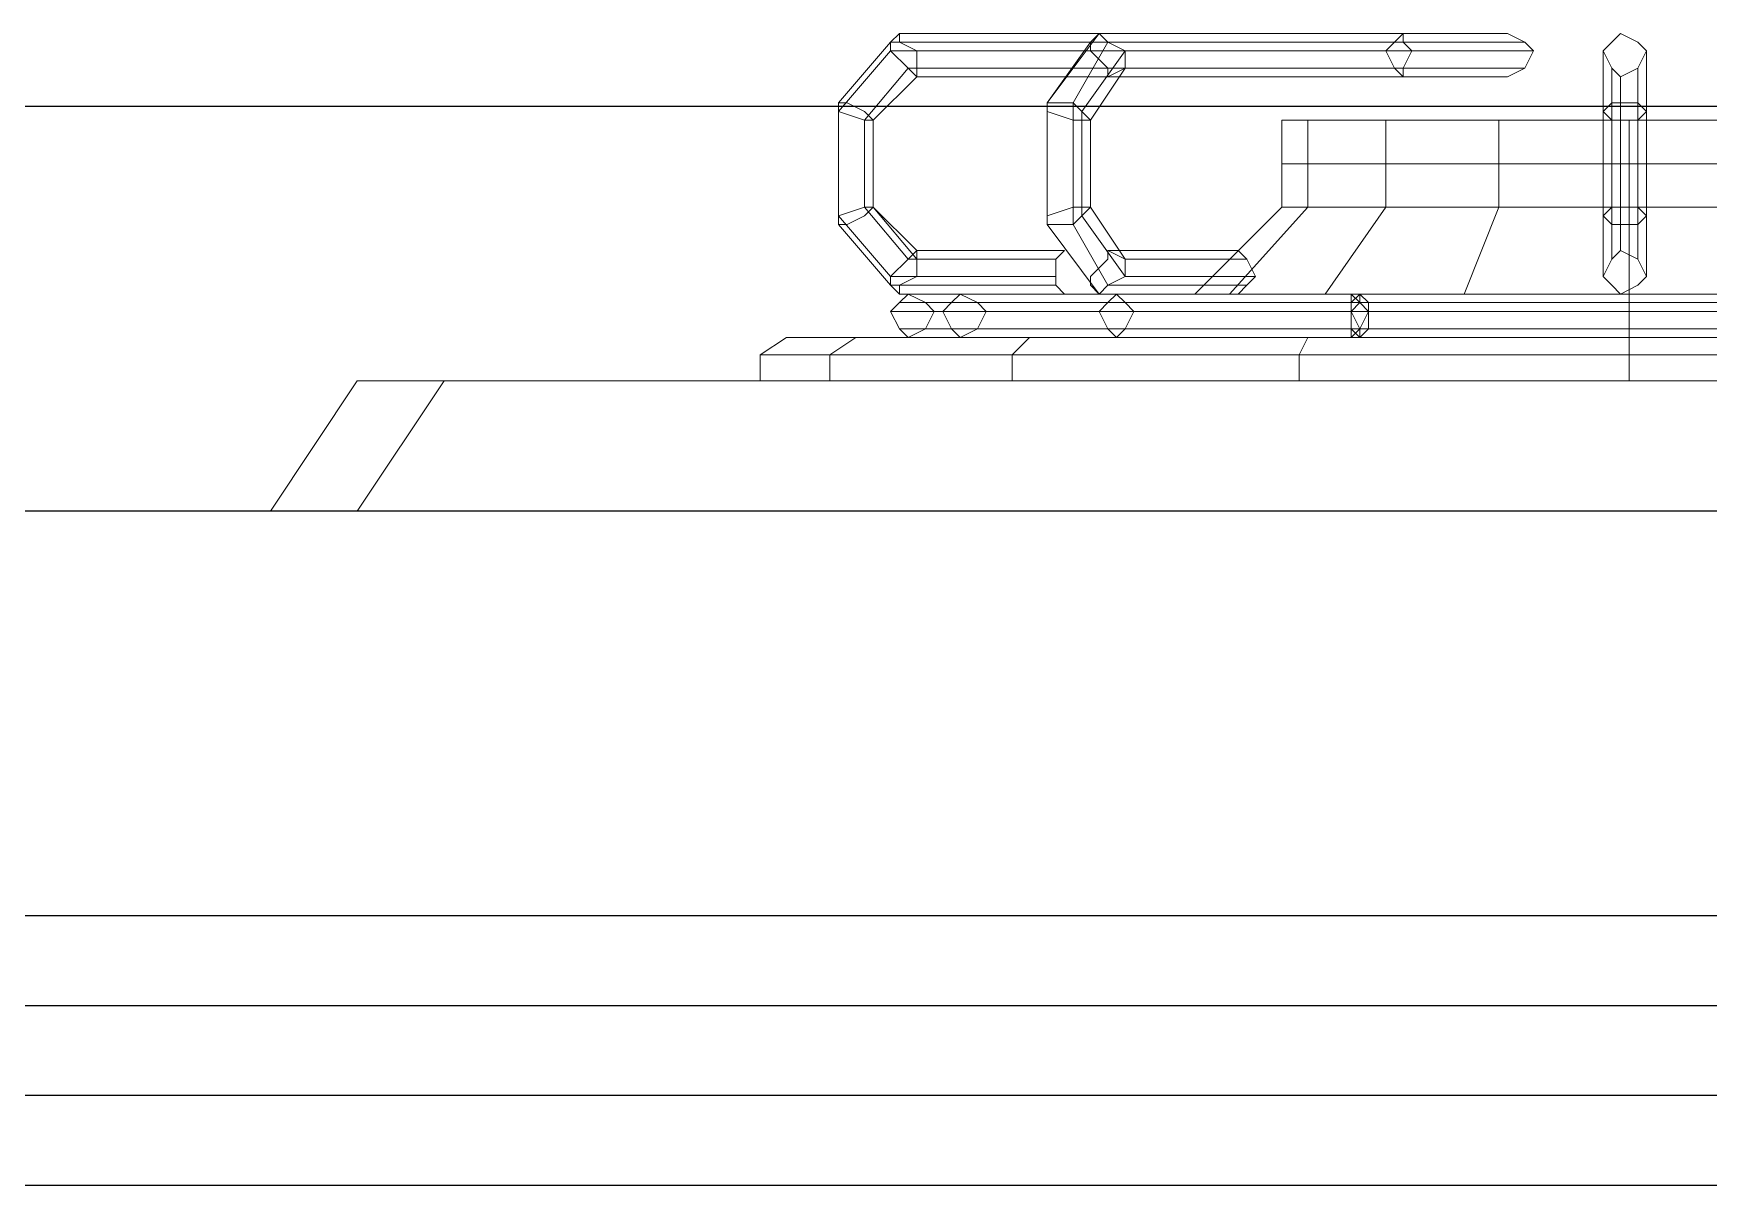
# Model space of a CAD drawing. Header units: millimetres. Extents: x -497855 to 324262, y -590254 to -173602.
# Drawn here: x -486071.5 to -485885.3, y -580547.2 to -580419 of the extents above; entities that cross this region are included whole.
import ezdxf

# ---------------------------------------------------------------- set-up
doc = ezdxf.new("R2010")
doc.units = ezdxf.units.MM
doc.layers.add('水电图层', color=4, linetype='Continuous')

# ---------------------------------------------------------------- blocks, each defined once
blk = doc.blocks.new('thyju')
at = {"color": 7, "lineweight": 0}
for p, q in [((-487526.16, -501178.6), (-487527.13, -501179.56)), ((-487526.16, -501178.6), (-487527.13, -501179.56)), ((-487470.15, -501178.6), (-487526.16, -501178.6)), ((-487526.16, -501179.56), (-487526.16, -501178.6)), ((-487503.95, -501178.6), (-487509.74, -501186.32)), ((-487509.74, -501186.32), (-487503.95, -501178.6)), ((-487503.95, -501178.6), (-487504.92, -501179.56)), ((-487503.95, -501178.6), (-487504.92, -501179.56)), ((-487458.56, -501178.6), (-487503.95, -501178.6)), ((-487503.95, -501178.6), (-487502.98, -501179.56)), ((-487502.98, -501179.56), (-487503.95, -501178.6)), ((-487502.98, -501179.56), (-487503.95, -501178.6)), ((-487471.12, -501179.56), (-487470.15, -501178.6)), ((-487470.15, -501178.6), (-487471.12, -501179.56)), ((-487470.15, -501179.56), (-487470.15, -501178.6)), ((-487456.63, -501179.56), (-487458.56, -501178.6)), ((-487446.01, -501178.6), (-487446.98, -501179.56)), ((-487446.98, -501179.56), (-487446.01, -501178.6)), ((-487446.01, -501178.6), (-487446.98, -501179.56)), ((-487446.01, -501178.6), (-487446.98, -501179.56)), ((-487444.08, -501179.56), (-487446.01, -501178.6)), ((-487446.01, -501178.6), (-487446.01, -501178.6)), ((-487446.01, -501178.6), (-487444.08, -501179.56)), ((-487446.01, -501178.6), (-487446.01, -501178.6)), ((-487444.08, -501179.56), (-487446.01, -501178.6)), ((-487444.08, -501179.56), (-487446.01, -501178.6)), ((-487527.13, -501179.56), (-487532.92, -501186.32)), ((-487527.13, -501180.53), (-487532.92, -501187.29)), ((-487532.92, -501187.29), (-487527.13, -501180.53)), ((-487527.13, -501180.53), (-487527.13, -501179.56)), ((-487471.12, -501179.56), (-487527.13, -501179.56)), ((-487527.13, -501179.56), (-487527.13, -501180.53)), ((-487527.13, -501179.56), (-487471.12, -501179.56)), ((-487527.13, -501179.56), (-487527.13, -501180.53)), ((-487525.19, -501182.46), (-487527.13, -501180.53)), ((-487472.08, -501180.53), (-487527.13, -501180.53)), ((-487527.13, -501180.53), (-487525.19, -501182.46)), ((-487527.13, -501180.53), (-487472.08, -501180.53)), ((-487527.13, -501180.53), (-487525.19, -501182.46)), ((-487524.23, -501180.53), (-487526.16, -501179.56)), ((-487524.23, -501182.46), (-487524.23, -501180.53)), ((-487524.23, -501180.53), (-487524.23, -501180.53)), ((-487504.92, -501179.56), (-487509.74, -501186.32)), ((-487502.98, -501179.56), (-487506.85, -501186.32)), ((-487506.85, -501186.32), (-487502.98, -501179.56)), ((-487501.05, -501180.53), (-487505.88, -501187.29)), ((-487505.88, -501187.29), (-487501.05, -501180.53)), ((-487504.92, -501179.56), (-487504.92, -501180.53)), ((-487504.92, -501180.53), (-487502.98, -501182.46)), ((-487504.92, -501180.53), (-487504.92, -501180.53)), ((-487456.63, -501179.56), (-487502.98, -501179.56)), ((-487502.98, -501179.56), (-487501.05, -501180.53)), ((-487502.98, -501179.56), (-487456.63, -501179.56)), ((-487501.05, -501180.53), (-487502.98, -501179.56)), ((-487501.05, -501180.53), (-487502.98, -501179.56)), ((-487455.67, -501180.53), (-487501.05, -501180.53)), ((-487501.05, -501180.53), (-487501.05, -501182.46)), ((-487501.05, -501180.53), (-487455.67, -501180.53)), ((-487501.05, -501182.46), (-487501.05, -501180.53)), ((-487501.05, -501182.46), (-487501.05, -501180.53)), ((-487472.08, -501180.53), (-487471.12, -501179.56)), ((-487471.12, -501179.56), (-487472.08, -501180.53)), ((-487471.12, -501182.46), (-487472.08, -501180.53)), ((-487472.08, -501180.53), (-487471.12, -501182.46)), ((-487469.19, -501180.53), (-487470.15, -501179.56)), ((-487470.15, -501182.46), (-487469.19, -501180.53)), ((-487469.19, -501180.53), (-487469.19, -501180.53)), ((-487455.67, -501180.53), (-487456.63, -501179.56)), ((-487456.63, -501182.46), (-487455.67, -501180.53)), ((-487446.98, -501179.56), (-487447.94, -501180.53)), ((-487447.94, -501180.53), (-487446.98, -501179.56)), ((-487446.98, -501179.56), (-487447.94, -501180.53)), ((-487446.98, -501179.56), (-487447.94, -501180.53)), ((-487447.94, -501180.53), (-487447.94, -501180.53)), ((-487447.94, -501180.53), (-487446.98, -501182.46)), ((-487447.94, -501180.53), (-487447.94, -501180.53)), ((-487447.94, -501180.53), (-487447.94, -501187.29)), ((-487446.98, -501182.46), (-487447.94, -501180.53)), ((-487447.94, -501180.53), (-487446.98, -501182.46)), ((-487447.94, -501180.53), (-487447.94, -501180.53)), ((-487446.98, -501179.56), (-487446.98, -501179.56)), ((-487446.98, -501179.56), (-487446.98, -501179.56)), ((-487443.11, -501180.53), (-487444.08, -501179.56)), ((-487444.08, -501179.56), (-487444.08, -501179.56)), ((-487444.08, -501179.56), (-487443.11, -501180.53)), ((-487444.08, -501179.56), (-487444.08, -501179.56)), ((-487443.11, -501180.53), (-487444.08, -501179.56)), ((-487443.11, -501180.53), (-487444.08, -501179.56)), ((-487444.08, -501182.46), (-487443.11, -501180.53)), ((-487443.11, -501180.53), (-487444.08, -501182.46)), ((-487444.08, -501182.46), (-487443.11, -501180.53)), ((-487443.11, -501180.53), (-487443.11, -501180.53)), ((-487443.11, -501187.29), (-487443.11, -501180.53)), ((-487525.19, -501182.46), (-487530.02, -501188.25)), ((-487530.02, -501188.25), (-487525.19, -501182.46)), ((-487524.23, -501183.43), (-487525.19, -501182.46)), ((-487471.12, -501182.46), (-487525.19, -501182.46)), ((-487525.19, -501182.46), (-487524.23, -501183.43)), ((-487525.19, -501182.46), (-487471.12, -501182.46)), ((-487525.19, -501182.46), (-487524.23, -501183.43)), ((-487524.23, -501183.43), (-487524.23, -501182.46)), ((-487504.92, -501188.25), (-487501.05, -501182.46)), ((-487502.98, -501182.46), (-487502.98, -501183.43)), ((-487502.98, -501183.43), (-487501.05, -501182.46)), ((-487501.05, -501182.46), (-487502.98, -501183.43)), ((-487501.05, -501182.46), (-487456.63, -501182.46)), ((-487456.63, -501182.46), (-487501.05, -501182.46)), ((-487470.15, -501183.43), (-487471.12, -501182.46)), ((-487471.12, -501182.46), (-487470.15, -501183.43)), ((-487470.15, -501183.43), (-487470.15, -501182.46)), ((-487458.56, -501183.43), (-487456.63, -501182.46)), ((-487446.98, -501182.46), (-487446.01, -501183.43)), ((-487446.98, -501182.46), (-487446.98, -501188.25)), ((-487446.01, -501183.43), (-487446.98, -501182.46)), ((-487446.98, -501188.25), (-487446.98, -501182.46)), ((-487446.98, -501182.46), (-487446.01, -501183.43)), ((-487446.01, -501183.43), (-487444.08, -501182.46)), ((-487444.08, -501182.46), (-487446.01, -501183.43)), ((-487446.01, -501183.43), (-487444.08, -501182.46)), ((-487444.08, -501188.25), (-487444.08, -501182.46)), ((-487444.08, -501182.46), (-487444.08, -501188.25)), ((-487529.06, -501188.25), (-487524.23, -501183.43)), ((-487524.23, -501183.43), (-487470.15, -501183.43)), ((-487502.98, -501183.43), (-487458.56, -501183.43)), ((-487446.01, -501188.25), (-487446.01, -501183.43)), ((-487446.01, -501183.43), (-487446.01, -501188.25)), ((-487532.92, -501186.32), (-487532.92, -501187.29)), ((-487531.95, -501186.32), (-487532.92, -501186.32)), ((-487532.92, -501186.32), (-487532.92, -501186.32)), ((-487532.92, -501186.32), (-487532.92, -501187.29)), ((-487530.02, -501187.29), (-487531.95, -501186.32)), ((-487509.74, -501186.32), (-487506.85, -501186.32)), ((-487509.74, -501186.32), (-487509.74, -501186.32)), ((-487509.74, -501186.32), (-487509.74, -501199.84)), ((-487506.85, -501186.32), (-487509.74, -501186.32)), ((-487506.85, -501186.32), (-487509.74, -501186.32)), ((-487509.74, -501186.32), (-487509.74, -501186.32)), ((-487509.74, -501186.32), (-487509.74, -501187.29)), ((-487506.85, -501186.32), (-487505.88, -501187.29)), ((-487506.85, -501186.32), (-487506.85, -501199.84)), ((-487505.88, -501187.29), (-487506.85, -501186.32)), ((-487506.85, -501199.84), (-487506.85, -501186.32)), ((-487505.88, -501187.29), (-487506.85, -501186.32)), ((-487446.98, -501186.32), (-487447.94, -501187.29)), ((-487446.01, -501186.32), (-487446.98, -501186.32)), ((-487444.08, -501186.32), (-487446.01, -501186.32)), ((-487443.11, -501187.29), (-487444.08, -501186.32)), ((-487532.92, -501187.29), (-487530.02, -501188.25)), ((-487532.92, -501187.29), (-487532.92, -501198.88)), ((-487530.02, -501188.25), (-487532.92, -501187.29)), ((-487532.92, -501187.29), (-487530.02, -501188.25)), ((-487529.06, -501188.25), (-487530.02, -501187.29)), ((-487530.02, -501187.29), (-487530.02, -501187.29)), ((-487530.02, -501188.25), (-487529.06, -501188.25)), ((-487530.02, -501188.25), (-487530.02, -501197.91)), ((-487529.06, -501188.25), (-487530.02, -501188.25)), ((-487530.02, -501197.91), (-487530.02, -501188.25)), ((-487530.02, -501188.25), (-487529.06, -501188.25)), ((-487529.06, -501197.91), (-487529.06, -501188.25)), ((-487529.06, -501188.25), (-487529.06, -501188.25)), ((-487509.74, -501187.29), (-487506.85, -501188.25)), ((-487509.74, -501187.29), (-487509.74, -501187.29)), ((-487506.85, -501188.25), (-487505.88, -501188.25)), ((-487505.88, -501187.29), (-487504.92, -501188.25)), ((-487505.88, -501187.29), (-487505.88, -501198.88)), ((-487504.92, -501188.25), (-487505.88, -501187.29)), ((-487505.88, -501198.88), (-487505.88, -501187.29)), ((-487504.92, -501188.25), (-487505.88, -501187.29)), ((-487505.88, -501188.25), (-487504.92, -501188.25)), ((-487504.92, -501197.91), (-487504.92, -501188.25)), ((-487483.67, -501188.25), (-487483.67, -501193.08)), ((-487480.77, -501188.25), (-487483.67, -501188.25)), ((-487480.77, -501188.25), (-487483.67, -501188.25)), ((-487483.67, -501188.25), (-487480.77, -501188.25)), ((-487480.77, -501193.08), (-487480.77, -501188.25)), ((-487480.77, -501188.25), (-487480.77, -501193.08)), ((-487472.08, -501188.25), (-487480.77, -501188.25)), ((-487472.08, -501188.25), (-487480.77, -501188.25)), ((-487480.77, -501188.25), (-487472.08, -501188.25)), ((-487472.08, -501193.08), (-487472.08, -501188.25)), ((-487472.08, -501188.25), (-487472.08, -501193.08)), ((-487459.53, -501188.25), (-487472.08, -501188.25)), ((-487459.53, -501188.25), (-487472.08, -501188.25)), ((-487472.08, -501188.25), (-487459.53, -501188.25)), ((-487459.53, -501193.08), (-487459.53, -501188.25)), ((-487459.53, -501188.25), (-487459.53, -501193.08)), ((-487445.05, -501188.25), (-487459.53, -501188.25)), ((-487445.05, -501188.25), (-487459.53, -501188.25)), ((-487459.53, -501188.25), (-487445.05, -501188.25)), ((-487447.94, -501187.29), (-487446.98, -501188.25)), ((-487447.94, -501187.29), (-487447.94, -501198.88)), ((-487446.98, -501188.25), (-487447.94, -501187.29)), ((-487447.94, -501187.29), (-487446.98, -501188.25)), ((-487447.94, -501187.29), (-487447.94, -501187.29)), ((-487446.98, -501188.25), (-487446.01, -501188.25)), ((-487446.98, -501188.25), (-487446.98, -501197.91)), ((-487446.01, -501188.25), (-487446.98, -501188.25)), ((-487446.98, -501197.91), (-487446.98, -501188.25)), ((-487446.98, -501188.25), (-487446.01, -501188.25)), ((-487446.01, -501188.25), (-487444.08, -501188.25)), ((-487446.01, -501197.91), (-487446.01, -501188.25)), ((-487446.01, -501188.25), (-487446.01, -501197.91)), ((-487444.08, -501188.25), (-487446.01, -501188.25)), ((-487446.01, -501188.25), (-487444.08, -501188.25)), ((-487445.05, -501193.08), (-487445.05, -501188.25)), ((-487445.05, -501188.25), (-487445.05, -501193.08)), ((-487430.56, -501188.25), (-487445.05, -501188.25)), ((-487430.56, -501188.25), (-487445.05, -501188.25)), ((-487445.05, -501188.25), (-487430.56, -501188.25)), ((-487444.08, -501188.25), (-487443.11, -501187.29)), ((-487443.11, -501187.29), (-487444.08, -501188.25)), ((-487444.08, -501188.25), (-487443.11, -501187.29)), ((-487444.08, -501197.91), (-487444.08, -501188.25)), ((-487444.08, -501188.25), (-487444.08, -501197.91)), ((-487443.11, -501198.88), (-487443.11, -501187.29)), ((-487483.67, -501193.08), (-487480.77, -501193.08)), ((-487483.67, -501193.08), (-487483.67, -501197.91)), ((-487480.77, -501193.08), (-487483.67, -501193.08)), ((-487480.77, -501193.08), (-487472.08, -501193.08)), ((-487480.77, -501197.91), (-487480.77, -501193.08)), ((-487480.77, -501193.08), (-487480.77, -501197.91)), ((-487472.08, -501193.08), (-487480.77, -501193.08)), ((-487472.08, -501193.08), (-487459.53, -501193.08)), ((-487472.08, -501197.91), (-487472.08, -501193.08)), ((-487472.08, -501193.08), (-487472.08, -501197.91)), ((-487459.53, -501193.08), (-487472.08, -501193.08)), ((-487459.53, -501193.08), (-487445.05, -501193.08)), ((-487459.53, -501197.91), (-487459.53, -501193.08)), ((-487459.53, -501193.08), (-487459.53, -501197.91)), ((-487445.05, -501193.08), (-487459.53, -501193.08)), ((-487445.05, -501193.08), (-487430.56, -501193.08)), ((-487445.05, -501197.91), (-487445.05, -501193.08)), ((-487445.05, -501193.08), (-487445.05, -501197.91)), ((-487430.56, -501193.08), (-487445.05, -501193.08)), ((-487532.92, -501198.88), (-487530.02, -501197.91)), ((-487530.02, -501197.91), (-487532.92, -501198.88)), ((-487530.02, -501197.91), (-487532.92, -501198.88)), ((-487530.02, -501197.91), (-487529.06, -501197.91)), ((-487525.19, -501203.7), (-487530.02, -501197.91)), ((-487530.02, -501197.91), (-487525.19, -501203.7)), ((-487529.06, -501197.91), (-487530.02, -501197.91)), ((-487530.02, -501198.88), (-487529.06, -501197.91)), ((-487529.06, -501197.91), (-487530.02, -501197.91)), ((-487529.06, -501197.91), (-487524.23, -501202.74)), ((-487524.23, -501203.7), (-487529.06, -501197.91)), ((-487529.06, -501197.91), (-487529.06, -501197.91)), ((-487524.23, -501202.74), (-487529.06, -501197.91)), ((-487529.06, -501197.91), (-487529.06, -501197.91)), ((-487506.85, -501197.91), (-487509.74, -501198.88)), ((-487505.88, -501197.91), (-487506.85, -501197.91)), ((-487505.88, -501198.88), (-487504.92, -501197.91)), ((-487504.92, -501197.91), (-487505.88, -501198.88)), ((-487505.88, -501198.88), (-487504.92, -501197.91)), ((-487504.92, -501197.91), (-487505.88, -501197.91)), ((-487501.05, -501203.7), (-487504.92, -501197.91)), ((-487483.67, -501197.91), (-487493.33, -501207.57)), ((-487480.77, -501197.91), (-487489.47, -501207.57)), ((-487489.47, -501207.57), (-487480.77, -501197.91)), ((-487483.67, -501197.91), (-487480.77, -501197.91)), ((-487480.77, -501197.91), (-487483.67, -501197.91)), ((-487480.77, -501197.91), (-487472.08, -501197.91)), ((-487472.08, -501197.91), (-487480.77, -501197.91)), ((-487472.08, -501197.91), (-487478.84, -501207.57)), ((-487478.84, -501207.57), (-487472.08, -501197.91)), ((-487472.08, -501197.91), (-487459.53, -501197.91)), ((-487459.53, -501197.91), (-487472.08, -501197.91)), ((-487459.53, -501197.91), (-487463.39, -501207.57)), ((-487463.39, -501207.57), (-487459.53, -501197.91)), ((-487459.53, -501197.91), (-487445.05, -501197.91)), ((-487445.05, -501197.91), (-487459.53, -501197.91)), ((-487447.94, -501198.88), (-487446.98, -501197.91)), ((-487446.98, -501197.91), (-487447.94, -501198.88)), ((-487446.98, -501197.91), (-487447.94, -501198.88)), ((-487446.98, -501197.91), (-487446.01, -501197.91)), ((-487446.98, -501197.91), (-487446.98, -501203.7)), ((-487446.01, -501197.91), (-487446.98, -501197.91)), ((-487446.98, -501203.7), (-487446.98, -501197.91)), ((-487446.01, -501197.91), (-487446.98, -501197.91)), ((-487446.01, -501197.91), (-487444.08, -501197.91)), ((-487446.01, -501202.74), (-487446.01, -501197.91)), ((-487446.01, -501197.91), (-487446.01, -501202.74)), ((-487444.08, -501197.91), (-487446.01, -501197.91)), ((-487444.08, -501197.91), (-487446.01, -501197.91)), ((-487445.05, -501197.91), (-487430.56, -501197.91)), ((-487445.05, -501197.91), (-487445.05, -501207.57)), ((-487430.56, -501197.91), (-487445.05, -501197.91)), ((-487445.05, -501207.57), (-487445.05, -501197.91)), ((-487444.08, -501197.91), (-487443.11, -501198.88)), ((-487444.08, -501203.7), (-487444.08, -501197.91)), ((-487444.08, -501197.91), (-487444.08, -501203.7)), ((-487443.11, -501198.88), (-487444.08, -501197.91)), ((-487443.11, -501198.88), (-487444.08, -501197.91)), ((-487532.92, -501198.88), (-487527.13, -501205.64)), ((-487527.13, -501205.64), (-487532.92, -501198.88)), ((-487532.92, -501198.88), (-487532.92, -501199.84)), ((-487532.92, -501198.88), (-487532.92, -501199.84)), ((-487532.92, -501199.84), (-487527.13, -501206.6)), ((-487532.92, -501199.84), (-487532.92, -501199.84)), ((-487532.92, -501199.84), (-487531.95, -501199.84)), ((-487531.95, -501199.84), (-487530.02, -501198.88)), ((-487530.02, -501198.88), (-487530.02, -501198.88)), ((-487509.74, -501198.88), (-487509.74, -501199.84)), ((-487509.74, -501198.88), (-487509.74, -501198.88)), ((-487509.74, -501199.84), (-487506.85, -501199.84)), ((-487509.74, -501199.84), (-487503.95, -501207.57)), ((-487506.85, -501199.84), (-487509.74, -501199.84)), ((-487509.74, -501199.84), (-487509.74, -501199.84)), ((-487509.74, -501199.84), (-487506.85, -501199.84)), ((-487506.85, -501199.84), (-487505.88, -501198.88)), ((-487505.88, -501198.88), (-487506.85, -501199.84)), ((-487506.85, -501199.84), (-487505.88, -501198.88)), ((-487506.85, -501199.84), (-487502.98, -501206.6)), ((-487502.98, -501206.6), (-487506.85, -501199.84)), ((-487505.88, -501198.88), (-487501.05, -501205.64)), ((-487501.05, -501205.64), (-487505.88, -501198.88)), ((-487447.94, -501198.88), (-487447.94, -501205.64)), ((-487447.94, -501198.88), (-487446.98, -501199.84)), ((-487447.94, -501198.88), (-487447.94, -501198.88)), ((-487446.98, -501199.84), (-487446.01, -501199.84)), ((-487446.01, -501199.84), (-487444.08, -501199.84)), ((-487444.08, -501199.84), (-487443.11, -501198.88)), ((-487443.11, -501205.64), (-487443.11, -501198.88)), ((-487527.13, -501205.64), (-487525.19, -501203.7)), ((-487525.19, -501203.7), (-487527.13, -501205.64)), ((-487525.19, -501203.7), (-487527.13, -501205.64)), ((-487524.23, -501202.74), (-487525.19, -501203.7)), ((-487525.19, -501203.7), (-487524.23, -501202.74)), ((-487524.23, -501202.74), (-487525.19, -501203.7)), ((-487525.19, -501203.7), (-487508.78, -501203.7)), ((-487508.78, -501203.7), (-487525.19, -501203.7)), ((-487507.81, -501202.74), (-487524.23, -501202.74)), ((-487524.23, -501202.74), (-487524.23, -501203.7)), ((-487524.23, -501203.7), (-487524.23, -501202.74)), ((-487524.23, -501205.64), (-487524.23, -501203.7)), ((-487508.78, -501203.7), (-487507.81, -501202.74)), ((-487508.78, -501205.64), (-487508.78, -501203.7)), ((-487502.98, -501203.7), (-487504.92, -501205.64)), ((-487488.5, -501202.74), (-487502.98, -501202.74)), ((-487502.98, -501202.74), (-487501.05, -501203.7)), ((-487501.05, -501203.7), (-487502.98, -501202.74)), ((-487502.98, -501202.74), (-487502.98, -501203.7)), ((-487501.05, -501205.64), (-487501.05, -501203.7)), ((-487501.05, -501203.7), (-487487.53, -501203.7)), ((-487487.53, -501203.7), (-487501.05, -501203.7)), ((-487501.05, -501203.7), (-487501.05, -501205.64)), ((-487501.05, -501205.64), (-487501.05, -501203.7)), ((-487487.53, -501203.7), (-487488.5, -501202.74)), ((-487486.57, -501205.64), (-487487.53, -501203.7)), ((-487447.94, -501205.64), (-487446.98, -501203.7)), ((-487446.98, -501203.7), (-487447.94, -501205.64)), ((-487447.94, -501205.64), (-487446.98, -501203.7)), ((-487446.98, -501203.7), (-487447.94, -501205.64)), ((-487446.98, -501203.7), (-487447.94, -501205.64)), ((-487446.98, -501203.7), (-487446.01, -501202.74)), ((-487446.01, -501202.74), (-487446.98, -501203.7)), ((-487446.98, -501203.7), (-487446.01, -501202.74)), ((-487446.01, -501202.74), (-487446.98, -501203.7)), ((-487446.01, -501202.74), (-487446.98, -501203.7)), ((-487446.98, -501203.7), (-487446.98, -501203.7)), ((-487446.98, -501203.7), (-487446.98, -501203.7)), ((-487446.01, -501202.74), (-487444.08, -501203.7)), ((-487444.08, -501203.7), (-487446.01, -501202.74)), ((-487446.01, -501202.74), (-487446.01, -501202.74)), ((-487446.01, -501202.74), (-487446.01, -501202.74)), ((-487446.01, -501202.74), (-487444.08, -501203.7)), ((-487444.08, -501203.7), (-487446.01, -501202.74)), ((-487444.08, -501203.7), (-487446.01, -501202.74)), ((-487444.08, -501203.7), (-487443.11, -501205.64)), ((-487443.11, -501205.64), (-487444.08, -501203.7)), ((-487444.08, -501203.7), (-487444.08, -501203.7)), ((-487444.08, -501203.7), (-487444.08, -501203.7)), ((-487444.08, -501203.7), (-487443.11, -501205.64)), ((-487443.11, -501205.64), (-487444.08, -501203.7)), ((-487443.11, -501205.64), (-487444.08, -501203.7)), ((-487527.13, -501206.6), (-487527.13, -501205.64)), ((-487527.13, -501205.64), (-487508.78, -501205.64)), ((-487508.78, -501205.64), (-487527.13, -501205.64)), ((-487527.13, -501205.64), (-487527.13, -501206.6)), ((-487527.13, -501205.64), (-487527.13, -501206.6)), ((-487527.13, -501206.6), (-487508.78, -501206.6)), ((-487508.78, -501206.6), (-487527.13, -501206.6)), ((-487527.13, -501206.6), (-487526.16, -501207.57)), ((-487527.13, -501206.6), (-487526.16, -501207.57)), ((-487526.16, -501206.6), (-487524.23, -501205.64)), ((-487526.16, -501207.57), (-487526.16, -501206.6)), ((-487524.23, -501205.64), (-487524.23, -501205.64)), ((-487508.78, -501206.6), (-487508.78, -501205.64)), ((-487507.81, -501207.57), (-487508.78, -501206.6)), ((-487504.92, -501205.64), (-487504.92, -501206.6)), ((-487504.92, -501205.64), (-487504.92, -501205.64)), ((-487504.92, -501206.6), (-487503.95, -501207.57)), ((-487503.95, -501207.57), (-487502.98, -501206.6)), ((-487502.98, -501206.6), (-487503.95, -501207.57)), ((-487503.95, -501207.57), (-487502.98, -501206.6)), ((-487502.98, -501206.6), (-487501.05, -501205.64)), ((-487501.05, -501205.64), (-487502.98, -501206.6)), ((-487502.98, -501206.6), (-487501.05, -501205.64)), ((-487502.98, -501206.6), (-487487.53, -501206.6)), ((-487487.53, -501206.6), (-487502.98, -501206.6)), ((-487501.05, -501205.64), (-487486.57, -501205.64)), ((-487486.57, -501205.64), (-487501.05, -501205.64)), ((-487488.5, -501207.57), (-487487.53, -501206.6)), ((-487487.53, -501206.6), (-487486.57, -501205.64)), ((-487447.94, -501205.64), (-487446.98, -501206.6)), ((-487447.94, -501205.64), (-487447.94, -501205.64)), ((-487447.94, -501205.64), (-487447.94, -501205.64)), ((-487447.94, -501205.64), (-487446.98, -501206.6)), ((-487447.94, -501205.64), (-487447.94, -501205.64)), ((-487446.98, -501206.6), (-487446.01, -501207.57)), ((-487446.98, -501206.6), (-487446.01, -501207.57)), ((-487446.01, -501207.57), (-487444.08, -501206.6)), ((-487446.01, -501207.57), (-487444.08, -501206.6)), ((-487444.08, -501206.6), (-487443.11, -501205.64)), ((-487444.08, -501206.6), (-487443.11, -501205.64)), ((-487443.11, -501205.64), (-487443.11, -501205.64)), ((-487526.16, -501208.53), (-487527.13, -501209.5)), ((-487526.16, -501208.53), (-487527.13, -501209.5)), ((-487526.16, -501207.57), (-487507.81, -501207.57)), ((-487525.19, -501207.57), (-487526.16, -501208.53)), ((-487525.19, -501207.57), (-487526.16, -501208.53)), ((-487520.37, -501208.53), (-487526.16, -501208.53)), ((-487526.16, -501208.53), (-487520.37, -501208.53)), ((-487519.4, -501207.57), (-487525.19, -501207.57)), ((-487519.4, -501207.57), (-487525.19, -501207.57)), ((-487525.19, -501207.57), (-487523.26, -501208.53)), ((-487523.26, -501208.53), (-487525.19, -501207.57)), ((-487525.19, -501207.57), (-487525.19, -501207.57)), ((-487517.47, -501208.53), (-487523.26, -501208.53)), ((-487523.26, -501208.53), (-487522.3, -501209.5)), ((-487523.26, -501208.53), (-487517.47, -501208.53)), ((-487522.3, -501209.5), (-487523.26, -501208.53)), ((-487520.37, -501208.53), (-487521.33, -501209.5)), ((-487521.33, -501209.5), (-487520.37, -501208.53)), ((-487520.37, -501208.53), (-487521.33, -501209.5)), ((-487520.37, -501208.53), (-487521.33, -501209.5)), ((-487519.4, -501207.57), (-487520.37, -501208.53)), ((-487520.37, -501208.53), (-487519.4, -501207.57)), ((-487519.4, -501207.57), (-487520.37, -501208.53)), ((-487519.4, -501207.57), (-487520.37, -501208.53)), ((-487502.98, -501208.53), (-487520.37, -501208.53)), ((-487520.37, -501208.53), (-487502.98, -501208.53)), ((-487502.02, -501207.57), (-487519.4, -501207.57)), ((-487517.47, -501208.53), (-487519.4, -501207.57)), ((-487519.4, -501207.57), (-487519.4, -501207.57)), ((-487517.47, -501208.53), (-487519.4, -501207.57)), ((-487502.02, -501207.57), (-487519.4, -501207.57)), ((-487519.4, -501207.57), (-487517.47, -501208.53)), ((-487517.47, -501208.53), (-487519.4, -501207.57)), ((-487519.4, -501207.57), (-487519.4, -501207.57)), ((-487516.5, -501209.5), (-487517.47, -501208.53)), ((-487516.5, -501209.5), (-487517.47, -501208.53)), ((-487501.05, -501208.53), (-487517.47, -501208.53)), ((-487517.47, -501208.53), (-487516.5, -501209.5)), ((-487517.47, -501208.53), (-487501.05, -501208.53)), ((-487516.5, -501209.5), (-487517.47, -501208.53)), ((-487503.95, -501207.57), (-487488.5, -501207.57)), ((-487502.98, -501208.53), (-487503.95, -501209.5)), ((-487503.95, -501209.5), (-487502.98, -501208.53)), ((-487502.98, -501208.53), (-487503.95, -501209.5)), ((-487502.98, -501208.53), (-487503.95, -501209.5)), ((-487502.02, -501207.57), (-487502.98, -501208.53)), ((-487502.98, -501208.53), (-487502.02, -501207.57)), ((-487502.02, -501207.57), (-487502.98, -501208.53)), ((-487502.02, -501207.57), (-487502.98, -501208.53)), ((-487474.98, -501208.53), (-487502.98, -501208.53)), ((-487502.98, -501208.53), (-487474.98, -501208.53)), ((-487474.98, -501207.57), (-487502.02, -501207.57)), ((-487501.05, -501208.53), (-487502.02, -501207.57)), ((-487502.02, -501207.57), (-487502.02, -501207.57)), ((-487501.05, -501208.53), (-487502.02, -501207.57)), ((-487474.98, -501207.57), (-487502.02, -501207.57)), ((-487502.02, -501207.57), (-487501.05, -501208.53)), ((-487501.05, -501208.53), (-487502.02, -501207.57)), ((-487502.02, -501207.57), (-487502.02, -501207.57)), ((-487500.09, -501209.5), (-487501.05, -501208.53)), ((-487500.09, -501209.5), (-487501.05, -501208.53)), ((-487474.02, -501208.53), (-487501.05, -501208.53)), ((-487501.05, -501208.53), (-487500.09, -501209.5)), ((-487501.05, -501208.53), (-487474.02, -501208.53)), ((-487500.09, -501209.5), (-487501.05, -501208.53)), ((-487493.33, -501207.57), (-487489.47, -501207.57)), ((-487489.47, -501207.57), (-487478.84, -501207.57)), ((-487478.84, -501207.57), (-487463.39, -501207.57)), ((-487474.98, -501207.57), (-487475.95, -501208.53)), ((-487445.05, -501207.57), (-487475.95, -501207.57)), ((-487475.95, -501207.57), (-487474.98, -501208.53)), ((-487475.95, -501207.57), (-487475.95, -501208.53)), ((-487474.98, -501208.53), (-487475.95, -501207.57)), ((-487475.95, -501207.57), (-487475.95, -501207.57)), ((-487445.05, -501208.53), (-487475.95, -501208.53)), ((-487475.95, -501208.53), (-487475.95, -501209.5)), ((-487475.95, -501208.53), (-487445.05, -501208.53)), ((-487475.95, -501209.5), (-487474.98, -501208.53)), ((-487474.98, -501208.53), (-487475.95, -501209.5)), ((-487475.95, -501208.53), (-487475.95, -501209.5)), ((-487445.05, -501207.57), (-487474.98, -501207.57)), ((-487474.98, -501208.53), (-487474.98, -501207.57)), ((-487474.98, -501207.57), (-487474.98, -501208.53)), ((-487474.02, -501208.53), (-487474.98, -501207.57)), ((-487474.98, -501207.57), (-487474.98, -501207.57)), ((-487474.02, -501208.53), (-487474.98, -501207.57)), ((-487445.05, -501208.53), (-487474.98, -501208.53)), ((-487474.98, -501208.53), (-487474.02, -501209.5)), ((-487474.98, -501208.53), (-487445.05, -501208.53)), ((-487474.02, -501209.5), (-487474.98, -501208.53)), ((-487474.02, -501209.5), (-487474.02, -501208.53)), ((-487474.02, -501209.5), (-487474.02, -501208.53)), ((-487463.39, -501207.57), (-487445.05, -501207.57)), ((-487445.05, -501207.57), (-487426.7, -501207.57)), ((-487414.14, -501207.57), (-487445.05, -501207.57)), ((-487445.05, -501207.57), (-487445.05, -501208.53)), ((-487445.05, -501208.53), (-487445.05, -501207.57)), ((-487445.05, -501208.53), (-487445.05, -501207.57)), ((-487415.11, -501207.57), (-487445.05, -501207.57)), ((-487445.05, -501207.57), (-487445.05, -501208.53)), ((-487414.14, -501208.53), (-487445.05, -501208.53)), ((-487445.05, -501208.53), (-487445.05, -501209.5)), ((-487445.05, -501208.53), (-487414.14, -501208.53)), ((-487445.05, -501209.5), (-487445.05, -501208.53)), ((-487445.05, -501209.5), (-487445.05, -501208.53)), ((-487416.08, -501208.53), (-487445.05, -501208.53)), ((-487445.05, -501208.53), (-487445.05, -501209.5)), ((-487445.05, -501208.53), (-487416.08, -501208.53)), ((-487521.33, -501209.5), (-487527.13, -501209.5)), ((-487527.13, -501209.5), (-487526.16, -501211.43)), ((-487527.13, -501209.5), (-487521.33, -501209.5)), ((-487527.13, -501209.5), (-487526.16, -501211.43)), ((-487522.3, -501209.5), (-487523.26, -501211.43)), ((-487523.26, -501211.43), (-487522.3, -501209.5)), ((-487522.3, -501209.5), (-487516.5, -501209.5)), ((-487516.5, -501209.5), (-487522.3, -501209.5)), ((-487503.95, -501209.5), (-487521.33, -501209.5)), ((-487521.33, -501209.5), (-487520.37, -501211.43)), ((-487521.33, -501209.5), (-487503.95, -501209.5)), ((-487520.37, -501211.43), (-487521.33, -501209.5)), ((-487521.33, -501209.5), (-487520.37, -501211.43)), ((-487521.33, -501209.5), (-487520.37, -501211.43)), ((-487517.47, -501211.43), (-487516.5, -501209.5)), ((-487517.47, -501211.43), (-487516.5, -501209.5)), ((-487516.5, -501209.5), (-487517.47, -501211.43)), ((-487517.47, -501211.43), (-487516.5, -501209.5)), ((-487516.5, -501209.5), (-487500.09, -501209.5)), ((-487500.09, -501209.5), (-487516.5, -501209.5)), ((-487475.95, -501209.5), (-487503.95, -501209.5)), ((-487503.95, -501209.5), (-487502.98, -501211.43)), ((-487503.95, -501209.5), (-487475.95, -501209.5)), ((-487502.98, -501211.43), (-487503.95, -501209.5)), ((-487503.95, -501209.5), (-487502.98, -501211.43)), ((-487503.95, -501209.5), (-487502.98, -501211.43)), ((-487501.05, -501211.43), (-487500.09, -501209.5)), ((-487501.05, -501211.43), (-487500.09, -501209.5)), ((-487500.09, -501209.5), (-487501.05, -501211.43)), ((-487501.05, -501211.43), (-487500.09, -501209.5)), ((-487500.09, -501209.5), (-487474.02, -501209.5)), ((-487474.02, -501209.5), (-487500.09, -501209.5)), ((-487445.05, -501209.5), (-487475.95, -501209.5)), ((-487475.95, -501209.5), (-487475.95, -501211.43)), ((-487475.95, -501209.5), (-487445.05, -501209.5)), ((-487474.98, -501211.43), (-487475.95, -501209.5)), ((-487475.95, -501209.5), (-487474.98, -501211.43)), ((-487475.95, -501209.5), (-487475.95, -501211.43)), ((-487474.02, -501209.5), (-487474.98, -501211.43)), ((-487474.98, -501211.43), (-487474.02, -501209.5)), ((-487474.02, -501211.43), (-487474.02, -501209.5)), ((-487474.02, -501211.43), (-487474.02, -501209.5)), ((-487474.02, -501209.5), (-487445.05, -501209.5)), ((-487445.05, -501209.5), (-487474.02, -501209.5)), ((-487414.14, -501209.5), (-487445.05, -501209.5)), ((-487445.05, -501209.5), (-487445.05, -501211.43)), ((-487445.05, -501209.5), (-487414.14, -501209.5)), ((-487445.05, -501211.43), (-487445.05, -501209.5)), ((-487445.05, -501211.43), (-487445.05, -501209.5)), ((-487445.05, -501209.5), (-487416.08, -501209.5)), ((-487416.08, -501209.5), (-487445.05, -501209.5)), ((-487445.05, -501209.5), (-487445.05, -501211.43)), ((-487538.71, -501212.39), (-487541.61, -501214.33)), ((-487530.99, -501212.39), (-487538.71, -501212.39)), ((-487530.99, -501212.39), (-487538.71, -501212.39)), ((-487538.71, -501212.39), (-487530.99, -501212.39)), ((-487530.99, -501212.39), (-487533.89, -501214.33)), ((-487533.89, -501214.33), (-487530.99, -501212.39)), ((-487511.68, -501212.39), (-487530.99, -501212.39)), ((-487511.68, -501212.39), (-487530.99, -501212.39)), ((-487530.99, -501212.39), (-487511.68, -501212.39)), ((-487520.37, -501211.43), (-487526.16, -501211.43)), ((-487526.16, -501211.43), (-487525.19, -501212.39)), ((-487526.16, -501211.43), (-487520.37, -501211.43)), ((-487526.16, -501211.43), (-487525.19, -501212.39)), ((-487523.26, -501211.43), (-487525.19, -501212.39)), ((-487525.19, -501212.39), (-487523.26, -501211.43)), ((-487525.19, -501212.39), (-487519.4, -501212.39)), ((-487525.19, -501212.39), (-487519.4, -501212.39)), ((-487523.26, -501211.43), (-487517.47, -501211.43)), ((-487517.47, -501211.43), (-487523.26, -501211.43)), ((-487502.98, -501211.43), (-487520.37, -501211.43)), ((-487520.37, -501211.43), (-487519.4, -501212.39)), ((-487520.37, -501211.43), (-487502.98, -501211.43)), ((-487519.4, -501212.39), (-487520.37, -501211.43)), ((-487520.37, -501211.43), (-487519.4, -501212.39)), ((-487520.37, -501211.43), (-487519.4, -501212.39)), ((-487519.4, -501212.39), (-487517.47, -501211.43)), ((-487519.4, -501212.39), (-487517.47, -501211.43)), ((-487517.47, -501211.43), (-487519.4, -501212.39)), ((-487519.4, -501212.39), (-487517.47, -501211.43)), ((-487519.4, -501212.39), (-487502.02, -501212.39)), ((-487519.4, -501212.39), (-487502.02, -501212.39)), ((-487517.47, -501211.43), (-487501.05, -501211.43)), ((-487501.05, -501211.43), (-487517.47, -501211.43)), ((-487511.68, -501212.39), (-487513.61, -501214.33)), ((-487513.61, -501214.33), (-487511.68, -501212.39)), ((-487480.77, -501212.39), (-487511.68, -501212.39)), ((-487480.77, -501212.39), (-487511.68, -501212.39)), ((-487511.68, -501212.39), (-487480.77, -501212.39)), ((-487474.98, -501211.43), (-487502.98, -501211.43)), ((-487502.98, -501211.43), (-487502.02, -501212.39)), ((-487502.98, -501211.43), (-487474.98, -501211.43)), ((-487502.02, -501212.39), (-487502.98, -501211.43)), ((-487502.98, -501211.43), (-487502.02, -501212.39)), ((-487502.98, -501211.43), (-487502.02, -501212.39)), ((-487502.02, -501212.39), (-487501.05, -501211.43)), ((-487502.02, -501212.39), (-487501.05, -501211.43)), ((-487501.05, -501211.43), (-487502.02, -501212.39)), ((-487502.02, -501212.39), (-487501.05, -501211.43)), ((-487502.02, -501212.39), (-487474.98, -501212.39)), ((-487502.02, -501212.39), (-487474.98, -501212.39)), ((-487501.05, -501211.43), (-487474.02, -501211.43)), ((-487474.02, -501211.43), (-487501.05, -501211.43)), ((-487480.77, -501212.39), (-487481.74, -501214.33)), ((-487481.74, -501214.33), (-487480.77, -501212.39)), ((-487445.05, -501212.39), (-487480.77, -501212.39)), ((-487445.05, -501212.39), (-487480.77, -501212.39)), ((-487480.77, -501212.39), (-487445.05, -501212.39)), ((-487445.05, -501211.43), (-487475.95, -501211.43)), ((-487475.95, -501211.43), (-487474.98, -501212.39)), ((-487475.95, -501211.43), (-487445.05, -501211.43)), ((-487474.98, -501211.43), (-487475.95, -501212.39)), ((-487475.95, -501211.43), (-487475.95, -501212.39)), ((-487475.95, -501212.39), (-487474.98, -501211.43)), ((-487475.95, -501212.39), (-487445.05, -501212.39)), ((-487474.98, -501212.39), (-487474.98, -501211.43)), ((-487474.98, -501211.43), (-487474.98, -501212.39)), ((-487474.98, -501212.39), (-487474.02, -501211.43)), ((-487474.98, -501212.39), (-487474.02, -501211.43)), ((-487474.98, -501211.43), (-487445.05, -501211.43)), ((-487445.05, -501211.43), (-487474.98, -501211.43)), ((-487474.98, -501212.39), (-487445.05, -501212.39)), ((-487414.14, -501211.43), (-487445.05, -501211.43)), ((-487445.05, -501211.43), (-487445.05, -501212.39)), ((-487445.05, -501211.43), (-487414.14, -501211.43)), ((-487445.05, -501212.39), (-487445.05, -501211.43)), ((-487445.05, -501212.39), (-487445.05, -501211.43)), ((-487445.05, -501211.43), (-487416.08, -501211.43)), ((-487416.08, -501211.43), (-487445.05, -501211.43)), ((-487445.05, -501211.43), (-487445.05, -501212.39)), ((-487445.05, -501212.39), (-487414.14, -501212.39)), ((-487445.05, -501212.39), (-487415.11, -501212.39)), ((-487445.05, -501212.39), (-487445.05, -501214.33)), ((-487409.32, -501212.39), (-487445.05, -501212.39)), ((-487445.05, -501214.33), (-487445.05, -501212.39)), ((-487409.32, -501212.39), (-487445.05, -501212.39)), ((-487445.05, -501212.39), (-487409.32, -501212.39)), ((-487541.61, -501214.33), (-487533.89, -501214.33)), ((-487541.61, -501214.33), (-487541.61, -501217.22)), ((-487533.89, -501214.33), (-487541.61, -501214.33)), ((-487533.89, -501214.33), (-487513.61, -501214.33)), ((-487533.89, -501214.33), (-487533.89, -501217.22)), ((-487513.61, -501214.33), (-487533.89, -501214.33)), ((-487533.89, -501217.22), (-487533.89, -501214.33)), ((-487513.61, -501214.33), (-487481.74, -501214.33)), ((-487513.61, -501214.33), (-487513.61, -501217.22)), ((-487481.74, -501214.33), (-487513.61, -501214.33)), ((-487513.61, -501217.22), (-487513.61, -501214.33)), ((-487481.74, -501214.33), (-487445.05, -501214.33)), ((-487481.74, -501214.33), (-487481.74, -501217.22)), ((-487445.05, -501214.33), (-487481.74, -501214.33)), ((-487481.74, -501217.22), (-487481.74, -501214.33)), ((-487445.05, -501214.33), (-487408.35, -501214.33)), ((-487445.05, -501214.33), (-487445.05, -501217.22)), ((-487408.35, -501214.33), (-487445.05, -501214.33)), ((-487445.05, -501217.22), (-487445.05, -501214.33)), ((-487586.4, -501217.22), (-487596.06, -501231.71)), ((-487586.4, -501217.22), (-487596.06, -501231.71)), ((-487596.06, -501231.71), (-487586.4, -501217.22)), ((-487576.74, -501217.22), (-487586.4, -501231.71)), ((-487586.4, -501231.71), (-487576.74, -501217.22)), ((-487576.74, -501217.22), (-487586.4, -501217.22)), ((-487586.4, -501217.22), (-487586.4, -501217.22)), ((-487576.74, -501217.22), (-487586.4, -501217.22)), ((-487586.4, -501217.22), (-487586.4, -501217.22)), ((-487586.4, -501217.22), (-487576.74, -501217.22)), ((-487576.74, -501217.22), (-487586.4, -501217.22)), ((-487586.4, -501217.22), (-487586.4, -501217.22)), ((-487586.4, -501217.22), (-487576.74, -501217.22)), ((-487576.74, -501217.22), (-487576.74, -501217.22)), ((-486965.37, -501217.22), (-487576.74, -501217.22)), ((-487576.74, -501217.22), (-486965.37, -501217.22)), ((-486965.37, -501217.22), (-487576.74, -501217.22)), ((-487541.61, -501217.22), (-487533.89, -501217.22)), ((-487533.89, -501217.22), (-487513.61, -501217.22)), ((-487513.61, -501217.22), (-487481.74, -501217.22)), ((-487481.74, -501217.22), (-487445.05, -501217.22)), ((-487445.05, -501217.22), (-487408.35, -501217.22)), ((-487596.06, -501231.71), (-487586.4, -501231.71)), ((-487596.06, -501231.71), (-487596.06, -501231.71)), ((-487586.4, -501231.71), (-486955.71, -501231.71))]:
    blk.add_line(p, q, dxfattribs=at)

msp = doc.modelspace()

# ---------------------------------------------------------------- linework, layer by layer
at = {"layer": '水电图层', "color": 8}
for p, q in [((-482695.15, -580427.16), (-487055.15, -580427.16)), ((-484820.15, -580527.16), (-487000.15, -580527.16)), ((-484820.15, -580537.16), (-487000.15, -580537.16))]:
    msp.add_line(p, q, dxfattribs=at)
at = {"layer": '水电图层', "color": 255}
for p, q in [((-482695.15, -580472.16), (-487055.15, -580472.16)), ((-482695.15, -580517.16), (-487055.15, -580517.16)), ((-484820.15, -580547.16), (-487000.15, -580547.16))]:
    msp.add_line(p, q, dxfattribs=at)

# ---------------------------------------------------------------- block references
msp.add_blockref('thyju', (1550.91, -79240.45), dxfattribs=at)

doc.saveas('drawing.dxf')
